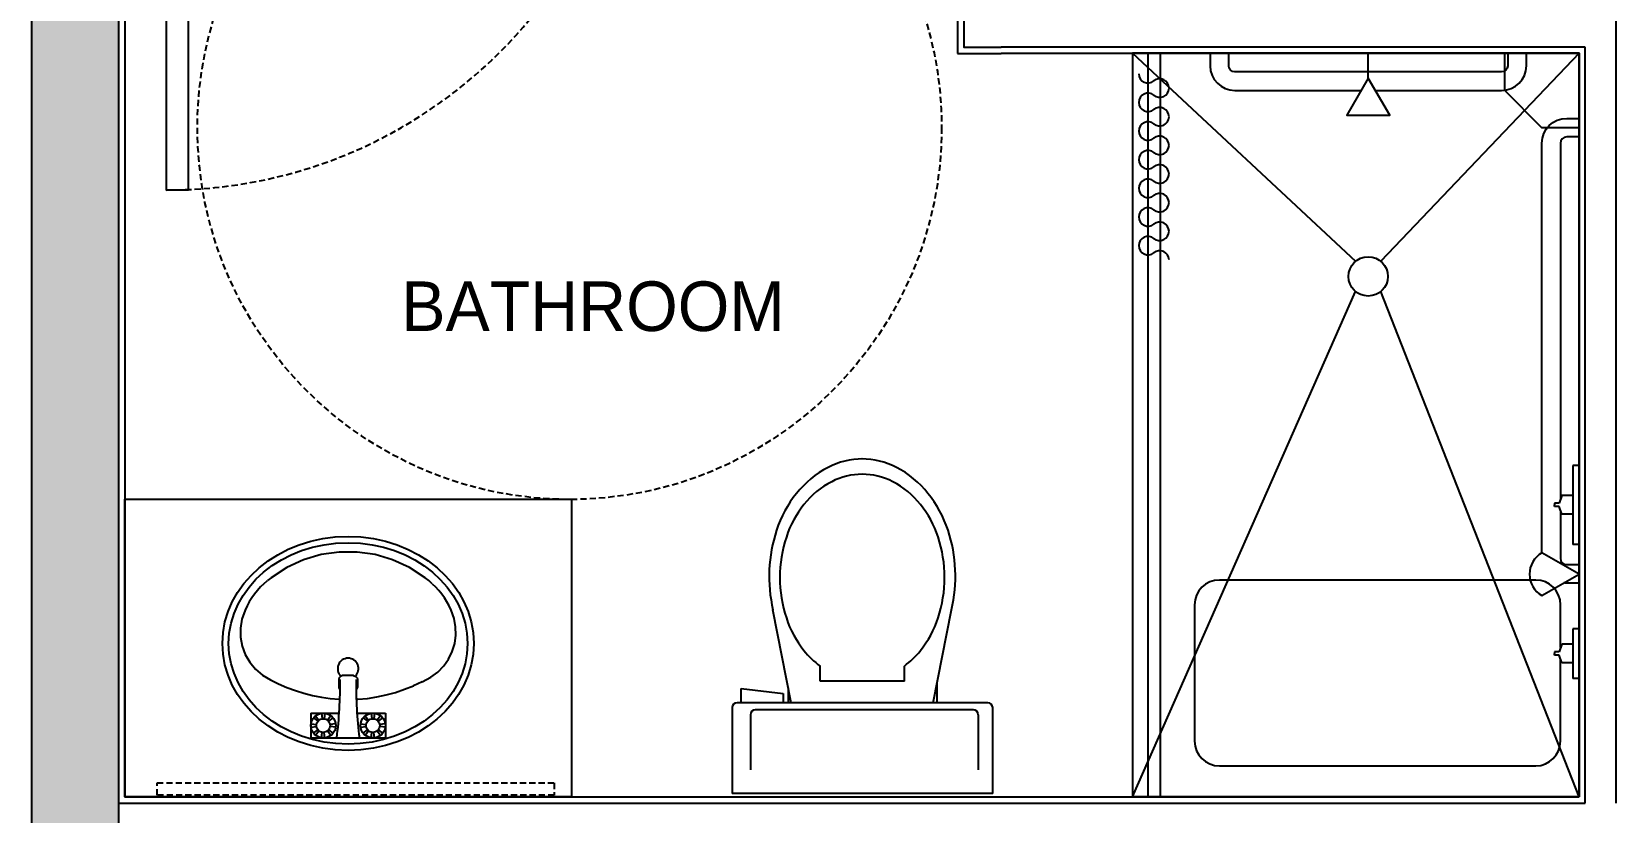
# Model space of a CAD drawing. Header units: inches. Extents: x 0 to 2865, y 0 to 4378.
# Drawn here: x 1076.5 to 1204.3, y 1390.7 to 1453.7 of the extents above; entities that cross this region are included whole.
import ezdxf

# ---------------------------------------------------------------- set-up
doc = ezdxf.new("R2010")
doc.units = ezdxf.units.IN
doc.linetypes.add('22-016_Xref_2ND-6TH Floor Plan$0$DASHED', pattern=[0.75, 0.5, -0.25])
doc.linetypes.add('DASHED', pattern=[0.75, 0.5, -0.25])
for name, color, linetype in [('22-016_Xref_2ND-6TH Floor Plan$0$ANNO-NOTE', 4, 'Continuous'), ('22-016_Xref_2ND-6TH Floor Plan$0$DOOR', 4, 'Continuous'), ('22-016_Xref_2ND-6TH Floor Plan$0$DOOR-FINE', 250, 'DASHED'), ('22-016_Xref_2ND-6TH Floor Plan$0$FURNITURE-LIGHT', 252, 'DASHED'), ('22-016_Xref_2ND-6TH Floor Plan$0$MECH-PLUMBING', 4, 'Continuous'), ('22-016_Xref_2ND-6TH Floor Plan$0$MILLWORK', 1, 'Continuous'), ('22-016_Xref_2ND-6TH Floor Plan$0$PLUM-FIXTURES', 4, 'Continuous'), ('22-016_Xref_2ND-6TH Floor Plan$0$WALL-INTERIOR', 6, 'Continuous'), ('22-016_Xref_2ND-6TH Floor Plan$0$WALL-STUD', 5, 'Continuous'), ('I-FNSH-DIMS', 7, 'Continuous'), ('WALL', 4, 'Continuous')]:
    doc.layers.add(name, color=color, linetype=linetype)
doc.layers.add('A-WALL', color=113, linetype='Continuous', lineweight=9)
doc.styles.add('22-016_Xref_2ND-6TH Floor Plan$0$MAT-TAG', font='GOTHIC.TTF')

# ---------------------------------------------------------------- blocks, each defined once
blk = doc.blocks.new('*U49')
for p, q in [((-2.998296603508606, 14.25199983181312), (-2.99829660350872, 16.25199983181312)), ((3.001703396491166, 16.25199983181324), (-2.99829660350872, 16.25199983181312)), ((-2.998296603508834, 15.37466861546216), (-2.547014780775157, 15.31931042318456)), ((-2.795787320306545, 15.85533104816409), (-2.439174366505085, 15.58554016201128)), ((-2.601627819859686, 16.04949054861095), (-2.331836933706882, 15.69287759480949)), ((-2.120965387157753, 16.25199983181324), (-2.065607194880158, 15.80071800907956)), ((-1.8516278198598, 16.24118549077969), (-1.917213521443273, 15.79885254285716)), ((-1.37096538715798, 16.0307523887875), (-1.651488324118304, 15.6825185551221)), ((-1.200805886710896, 15.85533104816409), (-1.557418840512355, 15.58554016201128)), ((-0.9982966035086065, 15.37466861546216), (-1.449578426242283, 15.31931042318445)), ((1.001703396491166, 15.37466861546216), (1.452985219224843, 15.31931042318456)), ((1.204212679693455, 15.85533104816409), (1.560825633494915, 15.58554016201128)), ((1.398372180140314, 16.04949054861095), (1.668163066293118, 15.69287759480949)), ((1.879034612842247, 16.25199983181324), (1.934392805119842, 15.80071800907956)), ((2.1483721801402, 16.24118549077969), (2.082786478556727, 15.79885254285716)), ((2.62903461284202, 16.0307523887875), (2.348511675881696, 15.6825185551221)), ((2.799194113289104, 15.85533104816409), (2.442581159487645, 15.58554016201128)), ((3.001703396491394, 15.37466861546216), (2.550421573757717, 15.31931042318445)), ((3.001703396491166, 14.2519998318129), (3.001703396491166, 16.25199983181324)), ((-0.7179155850308234, 14.25199983181312), (-2.998296603508606, 14.25199983181312)), ((-2.987482262475282, 15.1053310481642), (-2.545149314552759, 15.17091674974768)), ((-2.777049160483102, 14.62466861546238), (-2.428815326817698, 14.90519155242271)), ((-2.601627819859686, 14.4545091150153), (-2.331836933706882, 14.81112206881676)), ((-2.120965387157753, 14.25199983181301), (-2.065607194880158, 14.70328165454669)), ((-1.8516278198598, 14.26281417284656), (-1.917213521443273, 14.70514712076908)), ((-1.37096538715798, 14.47324727483874), (-1.651488324118304, 14.82148110850414)), ((-1.219544046534338, 14.62466861546238), (-1.567777880199742, 14.90519155242271)), ((-1.009110944542158, 15.1053310481642), (-1.451443892464681, 15.17091674974768)), ((3.001703396491166, 14.2519998318129), (0.7213223780136104, 14.25199983181301)), ((1.012517737524718, 15.1053310481642), (1.454850685447241, 15.17091674974768)), ((1.222950839516898, 14.62466861546238), (1.571184673182302, 14.90519155242271)), ((1.398372180140314, 14.4545091150153), (1.668163066293118, 14.81112206881676)), ((1.879034612842247, 14.25199983181301), (1.934392805119842, 14.70328165454669)), ((2.1483721801402, 14.26281417284656), (2.082786478556727, 14.70514712076908)), ((2.62903461284202, 14.47324727483874), (2.348511675881696, 14.82148110850414)), ((2.780455953465662, 14.62466861546238), (2.432222119800258, 14.90519155242271)), ((2.990889055457842, 15.1053310481642), (2.548556107535319, 15.17091674974768))]:
    blk.add_line(p, q)
at = {"color": 0, "linetype": 'ByBlock'}
for p, q in [((-3.062296603508798, 12.77599983181312), (-3.806296603508713, 12.57199983181306)), ((-2.306296603508713, 12.93599983181309), (-3.062296603508798, 12.77599983181312)), ((-1.546296603508722, 13.0559998318131), (-2.306296603508713, 12.93599983181309)), ((-0.7742966035087875, 13.13599983181314), (-1.546296603508722, 13.0559998318131)), ((-0.7742966035087875, 13.13599983181314), (-0.6592718526073895, 13.14074312050991)), ((0.6626055056461837, 13.13878868886707), (0.7257033964912125, 13.13599983181314)), ((1.44570339649124, 13.06799983181304), (0.7257033964912125, 13.13599983181314)), ((2.157703396491229, 12.96399983181311), (1.44570339649124, 13.06799983181304)), ((2.865703396491199, 12.81999983181311), (2.157703396491229, 12.96399983181311)), ((3.565703396491244, 12.64399983181306), (2.865703396491199, 12.81999983181311)), ((-5.962296603508776, 11.71999983181308), (-6.650296603508764, 11.35599983181305)), ((-5.962296603508776, 11.71999983181308), (-5.258296603508711, 12.04399983181304)), ((-4.538296603508797, 12.32799983181314), (-5.258296603508711, 12.04399983181304)), ((-3.806296603508713, 12.57199983181306), (-4.538296603508797, 12.32799983181314)), ((4.253703396491233, 12.42799983181305), (3.565703396491244, 12.64399983181306)), ((4.929703396491163, 12.17999983181312), (4.253703396491233, 12.42799983181305)), ((5.597703396491283, 11.89599983181313), (4.929703396491163, 12.17999983181312)), ((6.245703396491194, 11.57599983181308), (5.597703396491283, 11.89599983181313)), ((6.901703396491257, 11.18799983181304), (6.245703396491194, 11.57599983181308)), ((-7.698296603508766, 10.44399983181313), (-8.090296603508818, 9.883999831813071)), ((-7.218296603508747, 10.93599983181309), (-7.698296603508766, 10.44399983181313)), ((-6.650296603508764, 11.35599983181305), (-7.218296603508747, 10.93599983181309)), ((7.465703396491222, 10.70399983181312), (6.901703396491257, 11.18799983181304)), ((7.929703396491277, 10.14399983181306), (7.465703396491222, 10.70399983181312)), ((-8.386296603508754, 9.279999831813143), (-8.58229660350878, 8.635999831813137)), ((-8.090296603508818, 9.883999831813071), (-8.386296603508754, 9.279999831813143)), ((8.28970339649129, 9.511999831813114), (7.929703396491277, 10.14399983181306)), ((8.537703396491224, 8.83599983181307), (8.28970339649129, 9.511999831813114)), ((-8.58229660350878, 8.635999831813137), (-8.678296603508784, 7.967999831813131)), ((-8.678296603508784, 7.967999831813131), (-8.662296603508707, 7.283999831813048)), ((8.669703396491172, 8.12399983181308), (8.537703396491224, 8.83599983181307)), ((8.67770339649121, 7.391999831813109), (8.669703396491172, 8.12399983181308)), ((-8.662296603508707, 7.283999831813048), (-8.542296603508817, 6.607999831813117)), ((-8.542296603508817, 6.607999831813117), (-8.302296603508807, 5.939999831813111)), ((8.305703396491253, 5.939999831813111), (8.557703396491206, 6.659999831813138)), ((8.557703396491206, 6.659999831813138), (8.67770339649121, 7.391999831813109)), ((-8.302296603508807, 5.939999831813111), (-8.13829660350882, 5.599999831813079)), ((-8.13829660350882, 5.599999831813079), (-7.958296603508757, 5.271999831813105)), ((-7.958296603508757, 5.271999831813105), (-7.758296603508711, 4.951999831813055)), ((7.761703396491271, 4.951999831813055), (7.961703396491203, 5.271999831813105)), ((7.961703396491203, 5.271999831813105), (8.141703396491266, 5.599999831813079)), ((8.141703396491266, 5.599999831813079), (8.305703396491253, 5.939999831813111)), ((-7.758296603508711, 4.951999831813055), (-7.538296603508797, 4.647999831813081)), ((-7.538296603508797, 4.647999831813081), (-7.302296603508807, 4.351999831813146)), ((-7.302296603508807, 4.351999831813146), (-7.050296603508741, 4.075999831813078)), ((-6.782296603508826, 3.811999831813068), (-7.050296603508741, 4.075999831813078)), ((-7.050296603508741, 4.075999831813078), (-7.042296603508817, 4.075999831813078)), ((6.785703396491272, 3.811999831813068), (7.053703396491187, 4.075999831813078)), ((7.053703396491187, 4.075999831813078), (7.305703396491253, 4.351999831813146)), ((7.305703396491253, 4.351999831813146), (7.541703396491243, 4.647999831813081)), ((7.541703396491243, 4.647999831813081), (7.761703396491271, 4.951999831813055)), ((7.761703396491271, 4.951999831813055), (7.753703396491233, 4.955999831813074)), ((-6.782296603508826, 3.811999831813068), (-6.502296603508739, 3.559999831813116)), ((-6.502296603508739, 3.559999831813116), (-6.202296603508785, 3.327999831813145)), ((-6.202296603508785, 3.327999831813145), (-4.934296603508756, 2.499999831813057)), ((4.937703396491202, 2.499999831813057), (6.205703396491231, 3.327999831813145)), ((6.205703396491231, 3.327999831813145), (6.505703396491185, 3.559999831813116)), ((6.785703396491272, 3.811999831813068), (6.505703396491185, 3.559999831813116)), ((-4.934296603508756, 2.499999831813057), (-3.58229660350878, 1.879999831813052)), ((-3.58229660350878, 1.879999831813052), (-2.170296603508746, 1.467999831813131)), ((-2.170296603508746, 1.467999831813131), (-0.7262966035087857, 1.259999831813047)), ((0.7297033964912316, 1.259999831813047), (2.173703396491192, 1.467999831813131)), ((2.173703396491192, 1.467999831813131), (3.585703396491226, 1.879999831813052)), ((3.585703396491226, 1.879999831813052), (4.937703396491202, 2.499999831813057)), ((-0.7262966035087857, 1.259999831813047), (0.7297033964912316, 1.259999831813047))]:
    blk.add_line(p, q, dxfattribs=at)
for centre, radius in [((-1.99829660350872, 15.25199983181312), 1.000000000001137), ((-1.99829660350872, 15.25199983181312), 0.5528312163521605), ((2.00170339649128, 15.25199983181312), 1.000000000001137), ((2.00170339649128, 15.25199983181312), 0.5528312163521605)]:
    blk.add_circle(centre, radius)
for centre, radius, start, end in [((-37.02152392757819, 11.77899395605425), 36.38774157254902, 359.604092705261, 7.061010704831351), ((37.02493072056097, 11.77899395605425), 36.38774157254902, 172.9389892951687, 180.395907294739), ((0.001703396491393505, 16.91163342646871), 5.706224441627455, 265.5195679159724, 274.4804320840276)]:
    blk.add_arc(centre, radius, start, end)
blk.add_arc((0.003406792982559637, 10.66199983181309), 0.8419999999999952, 134.1336748244194, 45.98265017062774, dxfattribs=at)
for major_axis, ratio in [((-10.12799999999999, 0.002000000000002444), 0.851698245637159), ((-9.624, 0.002000000000002444), 0.8439318188507186)]:
    blk.add_ellipse((0.001703396491279818, 8.625999831813147), major_axis=major_axis, ratio=ratio, dxfattribs=at)
at = {"ltscale": 4}
for points in [[(-0.7592981487626957, 11.54964193621345), (-0.7592981487626957, 11.76425467973013), (-0.7591896420352668, 11.77121267362668), (-0.7591896420352668, 12.07931752616571)], [(-0.4440589788949865, 11.22284679987456), (-0.7502107103404114, 11.26451338320783), (-0.7592981487626957, 11.54964193621345), (-0.7592981487626957, 11.54964193621345)], [(-0.7591896420352668, 12.07931752616571), (-0.7591896420352668, 12.07931752616582), (-0.7465202515116971, 12.30891258264592), (-0.6387761772530212, 12.38182302538621)], [(0.4474657718777735, 11.22284679987456), (0.7536175033231984, 11.26451338320783), (0.7627049417454828, 11.54964193621345), (0.7627049417454828, 11.54964193621345)], [(0.7625964350180539, 12.07931752616571), (0.7625964350180539, 12.07931752616582), (0.7499270444944841, 12.30891258264592), (0.6421829702358082, 12.38182302538621)], [(0.7627049417454828, 11.54964193621345), (0.7627049417454828, 11.76425467973013), (0.7625964350180539, 11.77121267362668), (0.7625964350180539, 12.07931752616571)]]:
    blk.add_open_spline(points, degree=3, dxfattribs=at)
blk = doc.blocks.new('*U37')
for points in [[(-0.625, 0), (-0.625, -0.5), (1.375, -0.5), (1.375, 1.25), (1.999999999999773, 1.25), (2, 2.246282104982197), (1.375, 2.246282104982197), (1.375, 3.996282104982197), (-0.625, 3.996282104982197), (-0.625, 3.496282104982197)], [(41.375, 0), (41.375, -0.5), (39.375, -0.5), (39.375, 1.25), (38.75000000000023, 1.25), (38.75, 2.246282104982197), (39.375, 2.246282104982197), (39.375, 3.996282104982197), (41.375, 3.996282104982197), (41.375, 3.496282104982197)]]:
    blk.add_lwpolyline(points)
blk.add_lwpolyline([(1.375, -0.5), (3.125, -0.5), (3.125, -38.5), (1.375, -38.5)], close=True)
at = {"layer": '22-016_Xref_2ND-6TH Floor Plan$0$DOOR-FINE'}
blk.add_arc((1.375, -0.5), 38, 270, 7.016709298534877e-15, dxfattribs=at)
at = {"layer": '22-016_Xref_2ND-6TH Floor Plan$0$WALL-INTERIOR'}
for p, q in [((0, 0), (0, 3.496282104982197)), ((40.75, 0), (40.75, 3.496282104982197))]:
    blk.add_line(p, q, dxfattribs=at)
blk = doc.blocks.new('22-016_Xref_2ND-6TH Floor Plan$0$SHOWER ACC')
for p, q in [((0, 34), (60, 34)), ((1.009855168376816e-07, 34), (16.78046563652333, 18.01625166258702)), ((1.396440666212584e-06, 33.99999999999989), (0, -2)), ((60.00000010098552, 34), (19.2195345654477, 18.01625166258702)), ((33.25000010098552, 34), (33.25000010098552, 33.5)), ((33.25000010098552, 33.5), (39.62500010098552, 33.5)), ((35.68750010098552, 33.5), (35.68750010098552, 32.59511460455349)), ((37.18750010098552, 33.5), (37.18750010098552, 32.59511460455349)), ((39.62500010098552, 34), (39.62500010098552, 33.5)), ((46.43750010098552, 34), (46.43750010098552, 33.5)), ((46.43750010098552, 33.5), (50.43750010098552, 33.5)), ((47.68750010098552, 33.5), (47.68750010098552, 32.59511460455349)), ((49.18750010098552, 33.5), (49.18750010098552, 32.59511460455349)), ((50.43750010098552, 34), (50.43750010098552, 33.5)), ((59.99789000039391, 34), (60.00000015760361, -2)), ((35.68750010098552, 32.59511460455349), (36.29745331527101, 32.38116621839924)), ((36.29745331527101, 32.38116621839924), (36.29745331527101, 32.02720157625083)), ((36.29745331527101, 32.02720157625083), (36.43750010098552, 32.02720157625083)), ((36.57754688670002, 32.02720157625083), (36.43750010098552, 32.02720157625083)), ((37.18750010098552, 32.59511460455349), (36.57754688670002, 32.38116621839924)), ((36.57754688670002, 32.38116621839924), (36.57754688670002, 32.02720157625083)), ((47.68750010098552, 32.59511460455349), (48.29745331527101, 32.38116621839924)), ((48.29745331527101, 32.38116621839924), (48.29745331527101, 32.02720157625083)), ((48.29745331527101, 32.02720157625083), (48.43750010098552, 32.02720157625083)), ((48.57754688670002, 32.02720157625083), (48.43750010098552, 32.02720157625083)), ((49.18750010098552, 32.59511460455349), (48.57754688670002, 32.38116621839924)), ((48.57754688670002, 32.38116621839924), (48.57754688670002, 32.02720157625083)), ((0, -2), (16.78052423325471, 15.98367802358484)), ((60, -2), (19.21947596871632, 15.98367802358484)), ((1.009852894640062e-07, 0.2198557311866125), (60.00000010099006, 0.2198557311866125)), ((1.009852894640062e-07, -0.7801442688133875), (60.00000010099029, -0.7801442688133875)), ((0.002110205524559206, -2), (60.00000015760361, -2))]:
    blk.add_line(p, q)
blk.add_lwpolyline([(5.999999899014028, 33.99999979802897), (5.999999899014028, 31.0000000992336), (2.999999899014028, 28.00000009923315), (-1.006956154014915e-07, 28.00861123161712), (1.009855168376816e-07, 34)], close=True)
for points in [[(40.30242009241533, 30.99999999999852), (7.250001396440439, 31, -0.414213562373095), (5.250001396440666, 32.99999999999852), (5.250001396440666, 34), (6.750001396440666, 34), (6.750001396440666, 32.99999999999852, 0.414213562373095), (7.250001396440666, 32.50000000000011), (35.95866577704646, 32.49999999999875)], [(36.9163344249248, 32.49999999999875), (40.75000139644067, 32.49999999999864, 0.414213562373095), (41.25000139644067, 32.99999999999864), (41.25000139644067, 34), (42.75000139644067, 34), (42.75000139644067, 32.99999999999864, -0.02791236942136682), (42.73755519181304, 32.77722228455082, -0.02791236942136682)], [(40.30097601526268, 30.99749878500018, 0.5773501133051219), (43.76507926718887, 30.99749838000002), (42.03302752431227, 33.99749999999995), (42.03302752431227, 33.99749999999995), (40.30097578143568, 30.99749837999991)], [(44.50211020552479, 32.50271079875756, 0.414213562373091), (42.50211020552479, 30.50271079875756), (42.50211020552479, 30.08439792121715), (42.50211020552479, 5.000798731617124, 0.414213562373095), (44.50211020552479, 3.000798731617124), (55.50211020552479, 3.000798731617124, 0.414213562373095), (57.50211020552479, 5.000798731617124), (57.50211020552479, 30.5, 0.4142135623730951), (55.50211020552479, 32.5), (48.91633442492821, 32.5)], [(3.000000448127366, 17.57774950535077), (3.000000448127366, 27.74918082972886, 0.414213562373095), (1.000000448127366, 29.74918082972886), (1.207689365401166e-06, 29.74918083161322), (1.207689365401166e-06, 28.24918083161322), (1.000000448127366, 28.24918082972886, -0.414213562373095), (1.500000448127366, 27.74918082972886), (1.500000448127366, 6.249180829728857, -0.414213562373095), (1.000000448127366, 5.749180829728857), (2.213373591075651e-07, 5.749180831613216), (2.213373591075651e-07, 4.249180831613216), (1.000000448127366, 4.249180829728857, 0.414213562373095), (3.000000448127366, 6.249180829728857), (3.000000448127366, 16.42061203466017)]]:
    blk.add_lwpolyline(points, format="xyb")
for points in [[(47.95866577704282, 32.5), (44.49741496434763, 32.5)], [(1.997890002838631, 16.99918077000552), (4.997891622838779, 15.26712902712893), (4.997891622838551, 18.73123251288212), (1.997890002838631, 16.99918077000552), (-0.002111077161316643, 16.99918077000552)]]:
    blk.add_lwpolyline(points)
blk.add_circle((18.00000010098552, 17), 1.587460787459696)
at = {"linetype": 'Continuous'}
for centre, radius, start, end in [((2.806119948265632, 0.1922857456913789), 0.7463199854960001, 90.00001668236655, 219.2727440480453), ((2.806119013659782, 0.1922859827207049), 0.746319748467, 320.7272175662239, 89.9999449318734), ((5.117147382869234, 0.1922857456913789), 0.7463199854960001, 90.00001668236655, 219.2727440480453), ((5.117146448263384, 0.1922859827207049), 0.746319748467, 320.7272175662239, 89.9999449318734), ((7.428174817472836, 0.1922857456913789), 0.7463199854960001, 90.00001668236655, 219.2727440480453), ((7.428173882866759, 0.1922859827207049), 0.746319748467, 320.7272175662239, 89.9999449318734), ((9.739202252076211, 0.1922857456914926), 0.7463199854960001, 90.00001668236655, 219.2727440480453), ((9.73920131747036, 0.1922859827208185), 0.746319748467, 320.7272175662239, 89.9999449318734), ((12.05022946937879, 0.1922857456914926), 0.7463199854960001, 90.00001668236655, 219.2727440480453), ((12.05022853477294, 0.1922859827208185), 0.746319748467, 320.7272175662239, 89.9999449318734), ((14.36125690398217, 0.1922857456914926), 0.7463199854960001, 90.00001668236655, 219.2727440480453), ((14.36125596937632, 0.1922859827208185), 0.746319748467, 320.7272175662239, 89.9999449318734), ((16.67228412128475, 0.1922857456916063), 0.7463199854960001, 90.00001668236655, 219.2727440480453), ((1.650605409660784, -0.7525742833174718), 0.7463199854960001, 270.0000199014876, 39.27274404804526), ((3.961632948263286, -0.7525742833173581), 0.7463199854960001, 140.727255951913, 269.9999833175683), ((3.961632948263286, -0.7525742833173581), 0.7463199854960001, 270.0000199014876, 39.27274404804526), ((6.272660382866889, -0.7525742833173581), 0.7463199854960001, 140.727255951913, 269.9999833175683), ((6.272660382866889, -0.7525742833173581), 0.7463199854960001, 270.0000199014876, 39.27274404804526), ((8.583687817470263, -0.7525742833173581), 0.7463199854960001, 140.727255951913, 269.9999833175683), ((8.583687817470263, -0.7525742833173581), 0.7463199854960001, 270.0000199014876, 39.27274404804526), ((10.89471525207387, -0.7525742833173581), 0.7463199854960001, 140.727255951913, 269.9999833175683), ((10.89471503477284, -0.7525742833173581), 0.7463199854960001, 270.0000199014876, 39.27274404804526), ((13.20574246937622, -0.7525742833172444), 0.7463199854960001, 140.727255951913, 269.9999833175683), ((13.20574246937622, -0.7525742833172444), 0.7463199854960001, 270.0000199014876, 39.27274404804526), ((15.51676990397982, -0.7525742833172444), 0.7463199854960001, 140.727255951913, 269.9999833175683), ((15.5167696866788, -0.7525742833172444), 0.7463199854960001, 270.0000199014876, 39.27274404804526)]:
    blk.add_arc(centre, radius, start, end, dxfattribs=at)
blk = doc.blocks.new('22-016_Xref_2ND-6TH Floor Plan$0$Toilet 1')
for p, q in [((-10.49432788895956, 0), (10.49432788895956, 0)), ((-10.49432788895956, 0), (-10.49432788895956, -6.930998324479333)), ((10.49432788895956, -6.930998324479333), (10.49432788895956, 0)), ((-9.332106610394021, -6.35572954701729), (-9.332106610394021, -1.901174645126957)), ((9.023946383026669, -6.35572954701729), (9.023946383026669, -1.901174645126957)), ((-10.10253684520967, -7.322789368228769), (10.10253684520967, -7.322789368228769)), ((-8.94031556664413, -6.747520590766726), (8.632155339276778, -6.747520590766726)), ((-5.706148380636932, -7.322789368228769), (-7.179269900123018, -14.81634361844999)), ((-6.032101962610795, -7.322789368229223), (-6.032101962610795, -8.980867685098929)), ((5.732573657235207, -7.322789368228769), (7.205695176721292, -14.81634361844999)), ((5.967898037389205, -7.322789368228769), (5.967898037389205, -8.51985015768696)), ((6.37802883442555, -8.06007261771083), (6.37802883442555, -7.322789368228769)), ((9.768110693570634, -7.353313833971697), (9.768110693570634, -8.463934779847477)), ((9.768110693570634, -8.463934779847477), (6.37802883442555, -8.06007261771083)), ((-3.37879212604139, -9.069728023052448), (3.401371592249234, -9.069728023052448)), ((-3.37879212604139, -9.069728023052448), (-3.37879212604139, -10.28146484671834)), ((3.401371592249234, -9.069728023052448), (3.401371592249234, -10.27181670890059))]:
    blk.add_line(p, q)
for centre, radius, start, end in [((-8.94031556664413, -6.35572954701729), 0.39179104375, 180, 270), ((8.632155339276778, -6.35572954701729), 0.39179104375, 270, 0), ((-10.10253684520967, -6.930998324479333), 0.39179104375, 180, 270), ((10.10253684520967, -6.930998324479333), 0.39179104375, 270, 0), ((0.767721191001101, -15.87201469700119), 6.96044684750257, 126.5643444442044, 141.441600099322), ((-0.732101863696812, -15.8720146969996), 6.960446847501847, 38.55839990066888, 53.56918169343754), ((1.944266510496959, -16.80984067630732), 8.465031991749672, 141.4416000993362, 161.7283148403427), ((-1.90864718319267, -16.80984067630709), 8.46503199174981, 18.27168515964906, 38.55839990066379), ((4.343365024961486, -17.51576942625115), 11.83461090651485, 166.8150067823249, 198.2717012303443), ((3.7954031159843, -17.42103087672626), 10.41445759773296, 161.7283148403427, 198.2717012303443), ((-3.759783788678646, -17.42103087672558), 10.41445759773194, 341.7283148403427, 18.27166378240763), ((-4.316939748364121, -17.51576942624843), 11.83461090651578, 341.7283148403448, 13.18500177301562), ((2.23980070054381, -18.21030374490692), 9.619354536078935, 198.2716851596491, 218.5583999006638), ((1.9442665104973, -18.0322210771451), 8.465031991749738, 198.2716851596491, 218.5583999006638), ((-1.908647183192784, -18.03222107714498), 8.46503199174989, 321.4416000993363, 341.728314840351), ((-2.213375423945536, -18.21030374490692), 9.619354536078935, 321.4416000993363, 341.728314840351), ((0.9028173829365187, -19.27601508502778), 7.909598690344702, 218.5583999006689, 242.5413674832276), ((0.7677211910020105, -18.97004705645224), 6.960446847502438, 218.5583999006638, 242.5413674832188), ((-0.7321018636966983, -18.97004705645315), 6.960446847501331, 297.4586325167724, 321.4416000993363), ((-0.876392106338244, -19.27601508502778), 7.909598690344702, 297.4586325167724, 321.4416000993311), ((0.0178096636528835, -20.41315664913179), 5.334121973642709, 242.5413674832188, 297.4586596808421), ((0.05064519276606916, -20.9159123494378), 6.061502242775077, 242.5413674832188, 270), ((-0.02421991616779451, -20.9159123494378), 6.061502242775077, 270, 297.4586325167812)]:
    blk.add_arc(centre, radius, start, end)

msp = doc.modelspace()

# ---------------------------------------------------------------- hatches: boundary and pattern name
at = {"layer": 'A-WALL', "lineweight": 5, "transparency": 33554636}
h = msp.add_hatch(color=8, dxfattribs=at)
h.dxf.hatch_style = 1
h.paths.add_polyline_path([(1076.546375780872, 1511.766392375142), (1083.546375780908, 1511.766392375142), (1083.546375780908, 1384.966826151235), (1076.546375780879, 1384.945864875596)])

# ---------------------------------------------------------------- linework, layer by layer
at = {"layer": '22-016_Xref_2ND-6TH Floor Plan$0$FURNITURE-LIGHT', "color": 8, "transparency": 33554636}
msp.add_lwpolyline([(1118.681504911037, 1393.095192594113), (1118.681504911037, 1392.094436597149), (1086.657313008189, 1392.094436597145), (1086.657313008189, 1393.095192594109)], close=True, dxfattribs=at)
at = {"layer": '22-016_Xref_2ND-6TH Floor Plan$0$FURNITURE-LIGHT', "color": 8, "linetype": '22-016_Xref_2ND-6TH Floor Plan$0$DASHED', "lineweight": -3, "transparency": 33554636}
msp.add_circle((1119.909671252295, 1445.966468123869), 30, dxfattribs=at)
at = {"layer": '22-016_Xref_2ND-6TH Floor Plan$0$MILLWORK', "color": 8, "transparency": 33554636}
msp.add_lwpolyline([(1084.046375780905, 1415.984970078433), (1120.0735916716, 1415.984970078437), (1120.073591671608, 1391.966826151297), (1084.046375780912, 1391.966826151293)], close=True, dxfattribs=at)
at = {"layer": '22-016_Xref_2ND-6TH Floor Plan$0$WALL-INTERIOR', "color": 8, "transparency": 33554636}
for p, q in [((1084.046375780912, 1479.465428767887), (1084.046375780912, 1391.966826151293)), ((1151.201797917987, 1479.464787548711), (1151.201797917987, 1451.964716151689)), ((1151.201797917987, 1451.964716151689), (1154.701797928858, 1451.964716151689)), ((1201.305913780045, 1451.964716151689), (1154.701797928858, 1451.964716151689)), ((1201.305913780045, 1391.966826151293), (1201.305913780045, 1451.964716151689)), ((1084.046375780912, 1391.966826151293), (1201.305913780045, 1391.966826151293))]:
    msp.add_line(p, q, dxfattribs=at)
at = {"layer": '22-016_Xref_2ND-6TH Floor Plan$0$WALL-STUD', "color": 8, "transparency": 33554636}
for p, q in [((1083.546375780912, 1479.965428767887), (1083.546375780912, 1391.466826151293)), ((1201.805913780045, 1452.464716151689), (1154.701797928858, 1452.464716151689)), ((1201.805913780045, 1391.466826151293), (1201.805913780045, 1452.464716151689)), ((1083.546375780912, 1391.466826151293), (1201.805913780045, 1391.466826151293))]:
    msp.add_line(p, q, dxfattribs=at)
for points in [[(1151.701797917987, 1479.964787548711), (1151.701797917987, 1452.464716151689), (1154.701797928858, 1452.464716151689)], [(1204.305913780045, 1391.466826151293), (1204.305913780045, 1454.964716151689), (1154.201797928858, 1454.964716151689), (1154.201797928858, 1479.964787548711)]]:
    msp.add_lwpolyline(points, dxfattribs=at)
at = {"layer": 'I-FNSH-DIMS', "color": 8, "lineweight": 5, "transparency": 33554636}
msp.add_lwpolyline([(1083.546375780908, 1384.966826151235), (1083.546375780916, 1436.759142817852)], dxfattribs=at)
at = {"layer": 'WALL', "color": 8, "ltscale": 0.1, "transparency": 33554636}
msp.add_lwpolyline([(1076.546375780872, 1511.766392375142), (1083.546375780908, 1511.766392375142), (1083.546375780908, 1384.966826151235), (1076.546375780879, 1384.945864875596)], close=True, dxfattribs=at)

# ---------------------------------------------------------------- block references
at = {"layer": '22-016_Xref_2ND-6TH Floor Plan$0$DOOR', "color": 8, "transparency": 33554636, "xscale": 1.000755996964007, "yscale": 1.000755996964007, "zscale": 1.000755996964007, "rotation": 0.0009521936876477267}
msp.add_blockref('*U37', (1086.046433929252, 1479.465790868534), dxfattribs=at)
at = {"layer": '22-016_Xref_2ND-6TH Floor Plan$0$MECH-PLUMBING', "color": 8, "transparency": 33554636}
for name, p, xscale, yscale, zscale, rotation in [('22-016_Xref_2ND-6TH Floor Plan$0$Toilet 1', (1143.526650156527, 1392.233532853946), 1.000757998479953, 1.000757998479953, 1.000757998479953, 180.0049312548446), ('*U49', (1102.059983726249, 1412.981871551264), 1.000755996964007, 1.000755996964007, 1.000755996964007, 179.9999999999999)]:
    msp.add_blockref(name, p, dxfattribs=dict(at, xscale=xscale, yscale=yscale, zscale=zscale, rotation=rotation))
at = {"layer": '22-016_Xref_2ND-6TH Floor Plan$0$PLUM-FIXTURES', "color": 8, "transparency": 33554636, "rotation": 270}
msp.add_blockref('22-016_Xref_2ND-6TH Floor Plan$0$SHOWER ACC', (1167.305913780045, 1451.96682625228), dxfattribs=at)

# ---------------------------------------------------------------- next in the draw order: texts
at = {"layer": '22-016_Xref_2ND-6TH Floor Plan$0$ANNO-NOTE', "color": 8, "transparency": 33554636, "insert": (1121.798437137164, 1431.531512727613, -1.095469491188675e-08), "char_height": 4, "attachment_point": 5, "style": '22-016_Xref_2ND-6TH Floor Plan$0$MAT-TAG', "bg_fill": 2}
msp.add_mtext_dynamic_manual_height_columns('BATHROOM', width=36.37017036452607, gutter_width=0.390625, heights=[0], dxfattribs=at)

doc.saveas('drawing.dxf')
